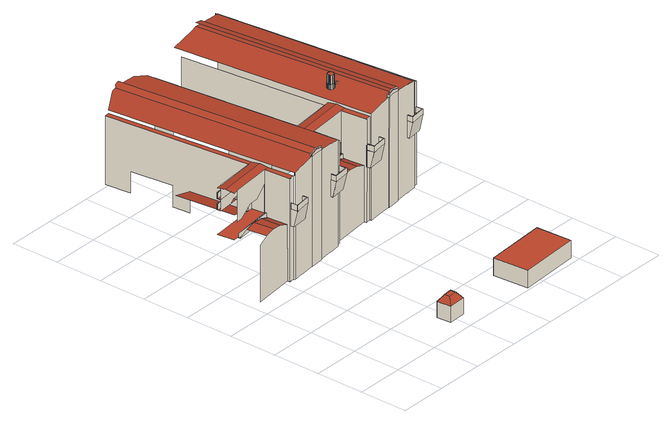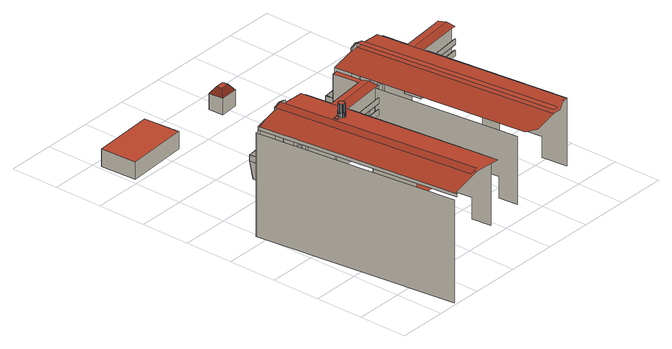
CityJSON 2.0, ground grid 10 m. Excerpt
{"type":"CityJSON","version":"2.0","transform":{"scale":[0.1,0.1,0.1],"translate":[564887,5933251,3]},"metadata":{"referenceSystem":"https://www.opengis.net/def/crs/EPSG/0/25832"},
"CityObjects":{
"building1":{"type":"Building","attributes":{"Grundfläche 2D":"19094.941454","Grundhöhe NN":"4.316"},"children":["building1-1","building1-2","building1-3","building1-4","building1-5","building1-6","building1-7","building1-8","building1-9","building1-10","building1-11","building1-12","building1-13","building1-14","building1-15"],"geometry":[{"type":"MultiSurface","lod":"3","boundaries":[[[0,1,2,3]],[[4,5,6,7,8,9]],[[1,0,10,11,12,13,14]],[[15,16,6,5,17,18,19]],[[20,21,22,23]],[[24,25,26,27,28,29,30,31]],[[32,9,8,33,21,20]],[[34,35,36,37]],[[38,39,40,41,42,43]],[[44,45,46,47,39,48,49]],[[39,38,46,45,44,49,48]],[[23,22,50,35,34,51]],[[52,53,3,2,54]],[[55,27,26,56,57,53,52,58]],[[1,14,54,2]],[[36,59,60,41,40,61,37]],[[15,19,43,42]],[[14,13,52,54]],[[38,47,46]],[[62,63,64,65]],[[63,66,67,68,69,70,71,72,73,74,75,76,77,64]],[[13,12,72,71,78,79,6,16,27,55,58,52]],[[68,7,6,79,78,71,70,69]],[[22,80,81,16,15,42,41]],[[82,76,75,83]],[[84,85,86,30,87,88]],[[41,60,22]],[[28,27,16,81]],[[89,67,66,63,62,90,91,92]],[[93,94,65,64,77,76,82,95]],[[90,62,65,94]],[[22,60,46,30,29,80]],[[29,28,81,80]],[[93,95,82,83,96,97,98,99,100,101,102,89,92,91]],[[91,90,94,93]],[[103,104,105,106,107,108,109,110,111,112,84,88,87,30,46,45,44,45,46,60,59,36,35,50,22,21,113,114,115,116,117]],[[115,114,113,21,33,118]],[[98,119,120,99]],[[121,122,123,124,125,126,127,128,129]],[[120,119,130,131,132]],[[101,100,99,120,132,121,133,134,135,136,135,137,138,139,102]],[[130,140,141,131]],[[126,125,142,143,144,145,127]],[[146,147,148,149]],[[148,150,151,152,153,154,141,140,155,156,157,158,159,149]],[[148,147,160,161,162,163,151,150]],[[160,147,146,164]],[[164,146,149,159,158,165,166,167]],[[131,141,154,153,152,168,169,170,171,172,173,174,175,176,133,121,132]],[[177,165,158,157]],[[167,166,165,177,178,179,180,181,182,183,184,163,162,161]],[[161,160,164,167]],[[185,186,187,188]],[[189,190,191,184,183,182,181,192,193]],[[194,195,188,187]],[[196,195,194,190,189,193,192,181,180,197,198,199,200]],[[201,202,203,204,186,185]],[[204,203,205]],[[187,186,204,205,206,207,194]],[[199,198,208,209]],[[208,210,211,209]],[[202,212,213,202,201,214,215,216,217,218,219,220,221,222,223,224,225,226,227,228,204,229,230,231,203]],[[191,190,232,233,234,235]],[[210,208,198,197,236,237,238]],[[206,239,240,207]],[[214,201,241,242]],[[243,241,201]],[[228,244,245,204]],[[202,246,247]],[[248,249,250,243,201,185,188,195]],[[230,251,252,231]],[[240,253,254,232,190,194,207]],[[245,255,251,230,229,204]],[[202,247,256,257,258,213,212]],[[259,248,195,196,200,199,260,261]],[[210,238,262,211]],[[199,209,211,262,260]],[[263,244,228,264,235,234]],[[265,266,205,203,231,252]],[[239,206,205,266,256,247]],[[267,268,215,214,242]],[[246,269,253,240,239,247]],[[257,256,246,202,213,258]],[[237,260,262,238]],[[270,216,215,268]],[[271,272,273,274]],[[272,275,276,277,278,279,280,281,282,283,284,285,286,273]],[[246,256,287,269]],[[237,236,281,280,288,289,290,232,254,248,259,261,260]],[[277,233,232,290,289,288,280,279,278]],[[267,242,241,243,291,292]],[[293,294,285,284]],[[295,296,254,253,269,287]],[[273,286,285,294,297,298,299,274]],[[254,296,249,248]],[[300,276,275,272,271,301,302,303]],[[301,271,274,299]],[[295,287,243,250]],[[296,295,250,249]],[[298,297,294,293,304,305,306,307,308,309,310,300,303,302]],[[302,301,299,298]],[[311,312,313,314,315,316,317,318,270,268,267,292,291,243,287,256,257,258,257,256,266,265,252,251,255,245,244,319,320,321,322,323]],[[306,324,325,307]],[[326,327,328,329,310,309,308,307,325,330,331]],[[325,324,332,333,330]],[[334,335,336,337,338,339,331,340,341]],[[332,342,343,333]],[[334,344,345,336,335]],[[346,347,348,349]],[[348,350,351,352,353,354,343,342,355,356,357,358,359,349]],[[353,360,354]],[[352,360,353]],[[348,347,361,362,363,364,351,350]],[[361,347,346,365]],[[365,346,349,359,358,366,367]],[[360,368,369,370,371,326,331,330,333,343,354]],[[372,366,358,357]],[[364,363,362,367,366,372,373,374,375]],[[362,361,365,367]],[[368,360,352,351,364,375,376]],[[373,377,378,374]]],"semantics":{"surfaces":[{"type":"RoofSurface"},{"type":"WallSurface"},{"type":"GroundSurface"}],"values":[0,0,1,1,1,0,0,1,1,2,0,0,1,0,0,2,2,0,1,1,1,1,0,2,1,0,1,1,0,2,1,1,1,1,1,1,0,1,1,1,0,1,0,1,1,0,1,2,0,1,1,1,1,0,1,1,1,1,2,0,0,1,0,1,2,0,1,1,1,0,1,1,0,0,0,0,1,0,2,1,1,2,2,0,0,1,1,1,1,0,0,1,2,2,1,0,1,1,1,1,1,1,1,0,1,1,1,0,1,1,0,0,0,1,2,0,1,1,1,1,1]}}]},
"building1-1":{"type":"BuildingInstallation","parents":["building1"],"geometry":[{"type":"MultiSurface","lod":"3","boundaries":[[[379,380,381,382]],[[380,379,57,58]],[[55,381,380,58]],[[382,381,55,56]],[[382,56,57,379]]],"semantics":{"surfaces":[{"type":"RoofSurface"},{"type":"WallSurface"}],"values":[0,1,1,1,1]}}]},
"building1-2":{"type":"BuildingInstallation","parents":["building1"],"geometry":[{"type":"MultiSurface","lod":"3","boundaries":[[[383,384,385,386]],[[49,386,385,44]],[[49,48,383,386]],[[48,45,384,383]],[[44,385,384,45]]],"semantics":{"surfaces":[{"type":"RoofSurface"},{"type":"WallSurface"}],"values":[0,1,1,1,1]}}]},
"building1-3":{"type":"BuildingInstallation","parents":["building1"],"geometry":[{"type":"MultiSurface","lod":"3","boundaries":[[[387,388,389,390]],[[34,390,389,35]],[[51,387,390,34]],[[51,50,388,387]],[[35,389,388,50]]],"semantics":{"surfaces":[{"type":"RoofSurface"},{"type":"WallSurface"}],"values":[0,1,1,1,1]}}]},
"building1-4":{"type":"BuildingInstallation","parents":["building1"],"geometry":[{"type":"MultiSurface","lod":"3","boundaries":[[[391,392,393,394,395,396,397,398]],[[391,398,91,92]],[[392,391,92,399]],[[393,392,399,400]],[[400,66,394,393]],[[63,395,394,66]],[[63,62,396,395]],[[62,90,397,396]],[[90,91,398,397]]],"semantics":{"surfaces":[{"type":"RoofSurface"},{"type":"WallSurface"}],"values":[0,1,1,1,1,1,1,1,1]}}]},
"building1-5":{"type":"BuildingInstallation","parents":["building1"],"geometry":[{"type":"MultiSurface","lod":"3","boundaries":[[[401,402,403,404]],[[403,405,406,404]],[[129,99,120,402,401]],[[403,402,120,132,131,405]],[[131,141,122,406,405]],[[404,406,122,121,129,401]]],"semantics":{"surfaces":[{"type":"RoofSurface"},{"type":"WallSurface"}],"values":[0,0,1,1,1,1]}}]},
"building1-6":{"type":"BuildingInstallation","parents":["building1"],"geometry":[{"type":"MultiSurface","lod":"3","boundaries":[[[407,408,409,410,411,412,413,414]],[[148,147,410,409]],[[147,160,411,410]],[[160,161,412,411]],[[412,161,162,413]],[[162,415,414,413]],[[407,414,415,416]],[[408,407,416,150]],[[408,150,148,409]]],"semantics":{"surfaces":[{"type":"RoofSurface"},{"type":"WallSurface"}],"values":[0,1,1,1,1,1,1,1,1]}}]},
"building1-7":{"type":"BuildingInstallation","parents":["building1"],"geometry":[{"type":"MultiSurface","lod":"3","boundaries":[[[417,418,419,420]],[[418,417,200,261]],[[418,261,259,419]],[[259,196,420,419]],[[420,196,200,417]]],"semantics":{"surfaces":[{"type":"RoofSurface"},{"type":"WallSurface"}],"values":[0,1,1,1,1]}}]},
"building1-8":{"type":"BuildingInstallation","parents":["building1"],"geometry":[{"type":"MultiSurface","lod":"3","boundaries":[[[421,422,423,424]],[[422,421,212,257]],[[424,213,212,421]],[[422,257,258,423]],[[424,423,258,213]],[[257,212,213,258]]],"semantics":{"surfaces":[{"type":"RoofSurface"},{"type":"WallSurface"},{"type":"GroundSurface"}],"values":[0,1,1,1,1,2]}}]},
"building1-9":{"type":"BuildingInstallation","parents":["building1"],"geometry":[{"type":"MultiSurface","lod":"3","boundaries":[[[425,426,427,428]],[[427,230,229,428]],[[425,428,229,255]],[[426,425,255,251]],[[426,251,230,427]],[[255,229,230,251]]],"semantics":{"surfaces":[{"type":"RoofSurface"},{"type":"WallSurface"},{"type":"GroundSurface"}],"values":[0,1,1,1,1,2]}}]},
"building1-10":{"type":"BuildingInstallation","parents":["building1"],"geometry":[{"type":"MultiSurface","lod":"3","boundaries":[[[429,430,431,432,433,434,435,436]],[[272,271,432,431]],[[271,301,433,432]],[[301,302,434,433]],[[434,302,303,435]],[[436,435,303,437]],[[429,436,437,438]],[[438,275,430,429]],[[430,275,272,431]]],"semantics":{"surfaces":[{"type":"RoofSurface"},{"type":"WallSurface"}],"values":[0,1,1,1,1,1,1,1,1]}}]},
"building1-11":{"type":"BuildingInstallation","parents":["building1"],"geometry":[{"type":"MultiSurface","lod":"3","boundaries":[[[439,440,441,442,443,444,445,446,447,448,449,450,451,452,453,454,455,456,457,458,459,460,461,462,463,464,465,466,467,468,469,470,471,472,473,474,475,476,477,478]],[[446,445,479,480]],[[447,446,480,481]],[[443,442,482,483]],[[444,443,483,484]],[[445,444,484,479]],[[448,447,481,485]],[[449,448,485,486]],[[450,449,486,487]],[[451,450,487,488]],[[452,451,488,489]],[[453,452,489,490]],[[454,453,490,491]],[[455,454,491,492]],[[456,455,492,493]],[[457,456,493,494]],[[458,457,494,495]],[[459,458,495,496]],[[460,459,496,497]],[[461,460,497,498]],[[462,461,498,499]],[[463,462,499,500]],[[464,463,500,501]],[[465,464,501,502]],[[466,465,502,503]],[[467,466,503,504]],[[468,467,504,505]],[[469,468,505,506]],[[470,469,506,507]],[[471,470,507,508]],[[472,471,508,509]],[[473,472,509,510]],[[474,473,510,511]],[[475,474,511,512]],[[476,475,512,513]],[[477,476,513,514]],[[478,477,514,515]],[[439,478,515,516]],[[440,439,516,517]],[[441,440,517,518]],[[442,441,518,482]]],"semantics":{"surfaces":[{"type":"RoofSurface"},{"type":"WallSurface"}],"values":[0,1,1,1,1,1,1,1,1,1,1,1,1,1,1,1,1,1,1,1,1,1,1,1,1,1,1,1,1,1,1,1,1,1,1,1,1,1,1,1,1]}}]},
"building1-12":{"type":"BuildingInstallation","parents":["building1"],"geometry":[{"type":"MultiSurface","lod":"3","boundaries":[[[519,520,521,522,523,524,525,526,527,528,529,530,531,532,533,534,535,536,537,538,539,540,541,542,543,544,545,546,547,548,549,550,551,552,553,554,555,556]],[[530,529,557,558]],[[531,530,558,559]],[[527,526,560,561]],[[528,527,561,562]],[[529,528,562,557]],[[532,531,559,485]],[[533,532,485,563]],[[534,533,563,564]],[[535,534,564,565]],[[535,565,566]],[[536,535,566,567]],[[537,536,567,568]],[[538,537,568,569]],[[539,538,569,570]],[[540,539,570,571]],[[541,540,571,572]],[[542,541,572,573]],[[543,542,573,574]],[[544,543,574,575]],[[545,544,575,576]],[[546,545,576,577]],[[547,546,577,578]],[[548,547,578,579]],[[549,548,579,580]],[[550,549,580,581]],[[550,581,582]],[[551,550,582,583]],[[552,551,583,584]],[[553,552,584,585]],[[554,553,585,586]],[[555,554,586,587]],[[556,555,587,588]],[[519,556,588,589]],[[520,519,589,590]],[[521,520,590,514]],[[522,521,514,591]],[[523,522,591,516]],[[524,523,516,592]],[[525,524,592,593]],[[526,525,593,560]]],"semantics":{"surfaces":[{"type":"RoofSurface"},{"type":"WallSurface"}],"values":[0,1,1,1,1,1,1,1,1,1,1,1,1,1,1,1,1,1,1,1,1,1,1,1,1,1,1,1,1,1,1,1,1,1,1,1,1,1,1,1,1]}}]},
"building1-13":{"type":"BuildingInstallation","parents":["building1"],"geometry":[{"type":"MultiSurface","lod":"3","boundaries":[[[594,595,596,597]],[[594,597,598,599]],[[596,595,600,601]],[[597,596,601,598]],[[595,594,599,600]]],"semantics":{"surfaces":[{"type":"RoofSurface"},{"type":"WallSurface"}],"values":[0,1,1,1,1]}}]},
"building1-14":{"type":"BuildingInstallation","parents":["building1"],"geometry":[{"type":"MultiSurface","lod":"3","boundaries":[[[602,603,604,605,606]],[[606,605,607,608,609]],[[339,602,606,609,340,331]],[[325,604,603,602,339,307]],[[333,607,605,604,325,330]],[[340,609,608,607,333,343]]],"semantics":{"surfaces":[{"type":"RoofSurface"},{"type":"WallSurface"}],"values":[0,0,1,1,1,1]}}]},
"building1-15":{"type":"BuildingInstallation","parents":["building1"],"geometry":[{"type":"MultiSurface","lod":"3","boundaries":[[[610,611,612,613,614,615,616,617]],[[348,347,613,612]],[[347,361,614,613]],[[361,362,615,614]],[[362,363,616,615]],[[363,618,617,616]],[[610,617,618,619]],[[611,610,619,350]],[[348,612,611,350]]],"semantics":{"surfaces":[{"type":"RoofSurface"},{"type":"WallSurface"}],"values":[0,1,1,1,1,1,1,1,1]}}]},
"building2":{"type":"Building","attributes":{"Grundfläche 2D":"11.452399","Grundhöhe NN":"4.043"},"geometry":[{"type":"Solid","lod":"3","boundaries":[[[[620,621,622,623]],[[621,624,625,622]],[[626,620,623,627]],[[624,626,627,625]],[[624,621,620,626]],[[628,629,623,622]],[[629,630,627,623]],[[630,631,625,627]],[[631,628,622,625]],[[631,630,629,628]]]],"semantics":{"surfaces":[{"type":"RoofSurface"},{"type":"WallSurface"},{"type":"GroundSurface"}],"values":[[0,0,0,0,0,1,1,1,1,2]]}}]},
"building3":{"type":"Building","attributes":{"Grundfläche 2D":"97.064303","Grundhöhe NN":"3.920"},"geometry":[{"type":"Solid","lod":"3","boundaries":[[[[632,633,634,635]],[[636,637,635,634]],[[637,638,632,635]],[[638,639,633,632]],[[639,636,634,633]],[[639,638,637,636]]]],"semantics":{"surfaces":[{"type":"RoofSurface"},{"type":"WallSurface"},{"type":"GroundSurface"}],"values":[[0,1,1,1,1,2]]}}]}
},
"vertices":[
[42,336,137],[64,338,141],[59,380,141],[37,378,137],[5,380,225],[16,382,225],[101,391,225],[112,392,225],[110,409,228],[3,397,228],[21,333,129],[21,333,13],[107,343,13],[107,343,129],[86,341,137],[77,388,178],[101,391,196],[16,382,161],[29,383,161],[55,386,178],[12,416,225],[98,425,225],[98,425,196],[12,416,196],[1,415,129],[5,380,129],[16,382,129],[101,391,129],[112,392,129],[108,427,129],[98,425,129],[12,416,129],[1,415,225],[108,427,225],[11,425,196],[97,434,196],[97,434,195],[11,425,195],[43,419,172],[12,416,172],[12,416,195],[97,425,195],[73,423,178],[51,420,178],[97,434,172],[97,433,172],[98,425,172],[41,419,172],[11,423,172],[11,425,172],[97,433,196],[11,423,196],[102,385,129],[17,376,129],[82,383,137],[102,389,129],[16,379,129],[16,378,129],[102,387,129],[97,433,195],[98,425,195],[11,423,195],[111,322,162],[109,337,162],[109,337,127],[110,330,127],[110,338,162],[118,338,162],[118,338,225],[110,338,225],[109,337,225],[107,337,225],[107,337,13],[109,337,13],[110,338,13],[118,338,13],[118,338,127],[110,338,127],[102,387,225],[102,389,225],[108,427,204],[112,392,204],[119,335,127],[119,335,13],[84,548,129],[41,544,142],[55,421,142],[97,433,129],[97,434,129],[119,335,162],[144,326,162],[142,338,162],[141,338,162],[142,338,127],[143,333,127],[141,338,127],[141,338,13],[142,338,13],[173,341,13],[173,341,239],[142,338,235],[141,338,235],[119,335,232],[64,726,161],[64,726,160],[64,726,128],[64,726,127],[64,726,85],[70,673,85],[70,673,129],[80,584,129],[80,584,85],[84,548,85],[97,433,225],[97,434,225],[64,726,225],[64,726,196],[64,726,195],[75,728,225],[173,340,13],[173,340,239],[187,345,241],[200,346,239],[203,346,239],[203,346,245],[187,345,249],[173,343,246],[171,343,245],[171,343,239],[173,343,239],[201,343,13],[201,343,239],[187,341,241],[141,759,241],[139,759,241],[131,758,240],[125,755,239],[125,758,239],[121,757,238],[75,728,232],[201,344,13],[201,344,239],[141,759,249],[139,759,249],[131,758,247],[125,752,245],[232,343,127],[233,335,162],[232,348,162],[232,348,127],[233,348,162],[255,350,162],[255,350,232],[233,348,235],[232,348,235],[232,348,13],[233,348,13],[255,350,13],[255,350,127],[233,348,127],[266,339,162],[264,355,162],[263,355,162],[254,354,162],[265,347,127],[254,354,127],[263,355,127],[264,355,127],[211,743,232],[210,752,232],[190,765,234],[161,762,238],[160,762,238],[156,761,239],[151,761,240],[150,761,240],[142,760,241],[254,354,13],[263,355,13],[264,355,13],[265,355,13],[265,355,225],[264,355,225],[263,355,225],[254,354,225],[245,442,129],[245,442,204],[249,407,204],[249,407,129],[260,406,225],[259,409,225],[249,407,225],[260,403,225],[260,405,225],[259,409,196],[259,409,129],[260,406,129],[265,360,13],[265,360,129],[260,403,129],[260,405,129],[255,443,129],[255,443,172],[255,443,195],[255,443,196],[256,443,195],[280,446,178],[284,411,178],[286,363,137],[281,405,137],[307,365,141],[302,407,141],[255,450,172],[254,452,172],[249,497,129],[249,497,85],[239,588,85],[239,588,129],[226,704,129],[226,704,85],[222,744,85],[222,744,127],[222,744,128],[222,744,160],[222,744,161],[222,744,195],[222,744,196],[222,744,225],[255,443,225],[255,450,196],[254,452,196],[254,452,195],[345,418,225],[356,419,225],[354,436,228],[247,424,228],[350,370,13],[350,370,129],[330,368,137],[306,449,178],[309,414,178],[299,448,142],[293,501,142],[341,453,129],[341,453,225],[341,453,196],[314,449,172],[313,449,172],[345,418,129],[356,419,129],[352,454,129],[340,461,196],[340,461,195],[331,417,161],[345,418,161],[340,460,196],[341,453,172],[340,460,172],[340,461,172],[345,416,129],[346,412,129],[345,414,129],[325,410,137],[352,454,225],[245,442,225],[340,460,195],[341,453,195],[335,506,129],[335,506,85],[327,451,161],[325,597,85],[354,349,162],[352,365,162],[352,365,127],[353,357,127],[353,365,162],[362,366,162],[362,366,225],[353,365,225],[352,365,225],[351,364,225],[351,364,13],[352,365,13],[353,365,13],[362,366,13],[362,366,127],[353,365,127],[341,453,161],[350,370,225],[345,414,225],[345,416,225],[340,460,129],[340,461,129],[362,362,13],[362,362,127],[352,454,161],[356,419,161],[384,365,127],[386,365,127],[386,360,127],[362,362,162],[387,353,162],[386,365,162],[384,365,162],[384,365,13],[386,365,13],[416,368,13],[416,368,239],[386,365,235],[384,365,235],[362,362,232],[308,754,161],[308,754,160],[308,754,128],[308,754,127],[308,754,85],[312,714,85],[312,714,129],[325,597,129],[340,460,225],[340,461,225],[308,754,225],[308,754,196],[308,754,195],[417,367,13],[417,367,239],[384,784,241],[368,782,239],[316,777,232],[362,366,232],[430,369,241],[430,372,241],[444,370,13],[444,370,239],[446,373,245],[444,373,246],[430,372,249],[414,370,245],[414,370,239],[416,370,239],[444,373,239],[446,373,239],[444,371,13],[444,371,239],[400,786,245],[384,784,249],[476,370,127],[476,362,162],[475,375,162],[475,375,127],[476,375,162],[498,377,162],[498,377,232],[476,375,235],[475,375,235],[475,375,13],[476,375,13],[498,377,13],[498,377,127],[476,375,127],[498,381,232],[509,366,162],[507,382,162],[506,382,162],[498,381,162],[508,374,127],[498,381,127],[507,382,127],[452,796,232],[451,796,232],[451,792,232],[400,786,239],[498,381,13],[509,382,13],[509,382,225],[498,381,225],[452,796,225],[462,799,13],[462,799,225],
[16,378,138],[102,387,138],[102,389,138],[16,379,138],
[11,423,184],[97,433,184],[97,434,184],[11,425,184],
[11,423,207],[97,433,207],[97,434,207],[11,425,207],
[141,338,174],[142,327,174],[111,323,174],[110,338,174],[109,337,174],[111,322,174],[144,326,174],[142,338,174],[142,327,162],[111,323,162],
[173,343,244],[173,340,244],[187,341,248],[187,345,248],[201,343,244],[200,346,244],
[234,337,174],[233,348,174],[232,348,174],[233,335,174],[266,339,174],[264,355,174],[263,355,174],[264,340,174],[264,340,162],[234,337,162],
[260,405,138],[345,414,138],[345,416,138],[260,406,138],
[255,450,184],[340,460,184],[340,461,184],[254,452,184],
[340,460,207],[340,461,207],[254,452,207],[255,450,207],
[355,350,174],[353,365,174],[352,365,174],[354,349,174],[387,353,174],[386,365,174],[384,365,174],[386,354,174],[386,354,162],[355,350,162],
[387,477,246],[386,478,246],[385,479,246],[384,479,246],[383,479,246],[382,480,246],[381,480,246],[380,479,246],[379,479,246],[378,478,246],[377,478,246],[376,477,246],[376,476,246],[375,475,246],[375,474,246],[375,473,246],[375,472,246],[375,470,246],[375,469,246],[376,468,246],[377,468,246],[377,467,246],[378,466,246],[379,466,246],[380,465,246],[382,465,246],[383,465,246],[384,465,246],[385,466,246],[386,466,246],[387,467,246],[388,468,246],[388,469,246],[389,470,246],[389,471,246],[389,472,246],[389,473,246],[389,474,246],[388,475,246],[388,476,246],[381,480,236],[380,479,236],[379,479,236],[384,479,237],[383,479,237],[382,480,236],[378,478,236],[377,478,236],[376,477,236],[376,476,235],[375,475,235],[375,474,235],[375,473,235],[375,472,235],[375,470,235],[375,469,235],[376,468,235],[377,468,235],[377,467,236],[378,466,236],[379,466,236],[380,465,236],[382,465,236],[383,465,236],[384,465,236],[385,466,237],[386,466,237],[387,467,237],[388,468,237],[388,469,237],[389,470,237],[389,471,237],[389,472,237],[389,473,237],[389,474,237],[388,475,237],[388,476,237],[387,477,237],[386,478,237],[385,479,237],
[388,473,264],[388,474,264],[388,475,264],[387,476,264],[387,477,264],[386,477,264],[385,478,264],[384,478,264],[383,479,264],[382,479,264],[381,479,264],[380,478,264],[379,478,264],[378,478,264],[378,477,264],[377,476,264],[376,475,264],[376,474,264],[376,473,264],[376,472,264],[376,471,264],[376,470,264],[377,469,264],[377,468,264],[378,467,264],[379,467,264],[380,466,264],[381,466,264],[382,466,264],[383,466,264],[384,466,264],[385,467,264],[386,468,264],[387,468,264],[387,469,264],[388,470,264],[388,471,264],[388,472,264],[381,479,236],[380,478,236],[379,478,236],[384,478,237],[383,479,236],[382,479,236],[378,477,236],[377,476,236],[376,475,236],[376,475,235],[376,474,235],[376,473,235],[376,472,235],[376,471,235],[376,470,235],[377,469,235],[377,468,236],[378,467,236],[379,467,236],[380,466,236],[381,466,236],[382,466,236],[383,466,236],[384,466,236],[385,467,236],[385,467,237],[386,468,237],[387,468,237],[387,469,237],[388,470,237],[388,471,237],[388,472,237],[388,473,237],[388,474,237],[387,476,237],[386,477,237],[385,478,237],
[392,469,240],[400,470,240],[399,478,240],[391,477,240],[391,477,238],[392,469,238],[400,470,239],[399,478,239],
[416,370,244],[416,368,244],[417,367,244],[430,369,248],[430,372,248],[444,370,244],[444,371,244],[444,373,244],
[477,364,174],[476,375,174],[475,375,174],[476,362,174],[509,366,174],[507,382,174],[506,382,174],[508,367,174],[508,367,162],[477,364,162],
[212,43,56],[194,42,56],[185,32,43],[222,34,43],[193,53,56],[183,62,43],[211,55,56],[220,65,43],[185,32,10],[222,34,10],[220,65,10],[183,62,10],
[494,13,45],[489,88,45],[360,80,45],[365,5,45],[360,80,9],[365,5,9],[494,13,9],[489,88,9]
]}
